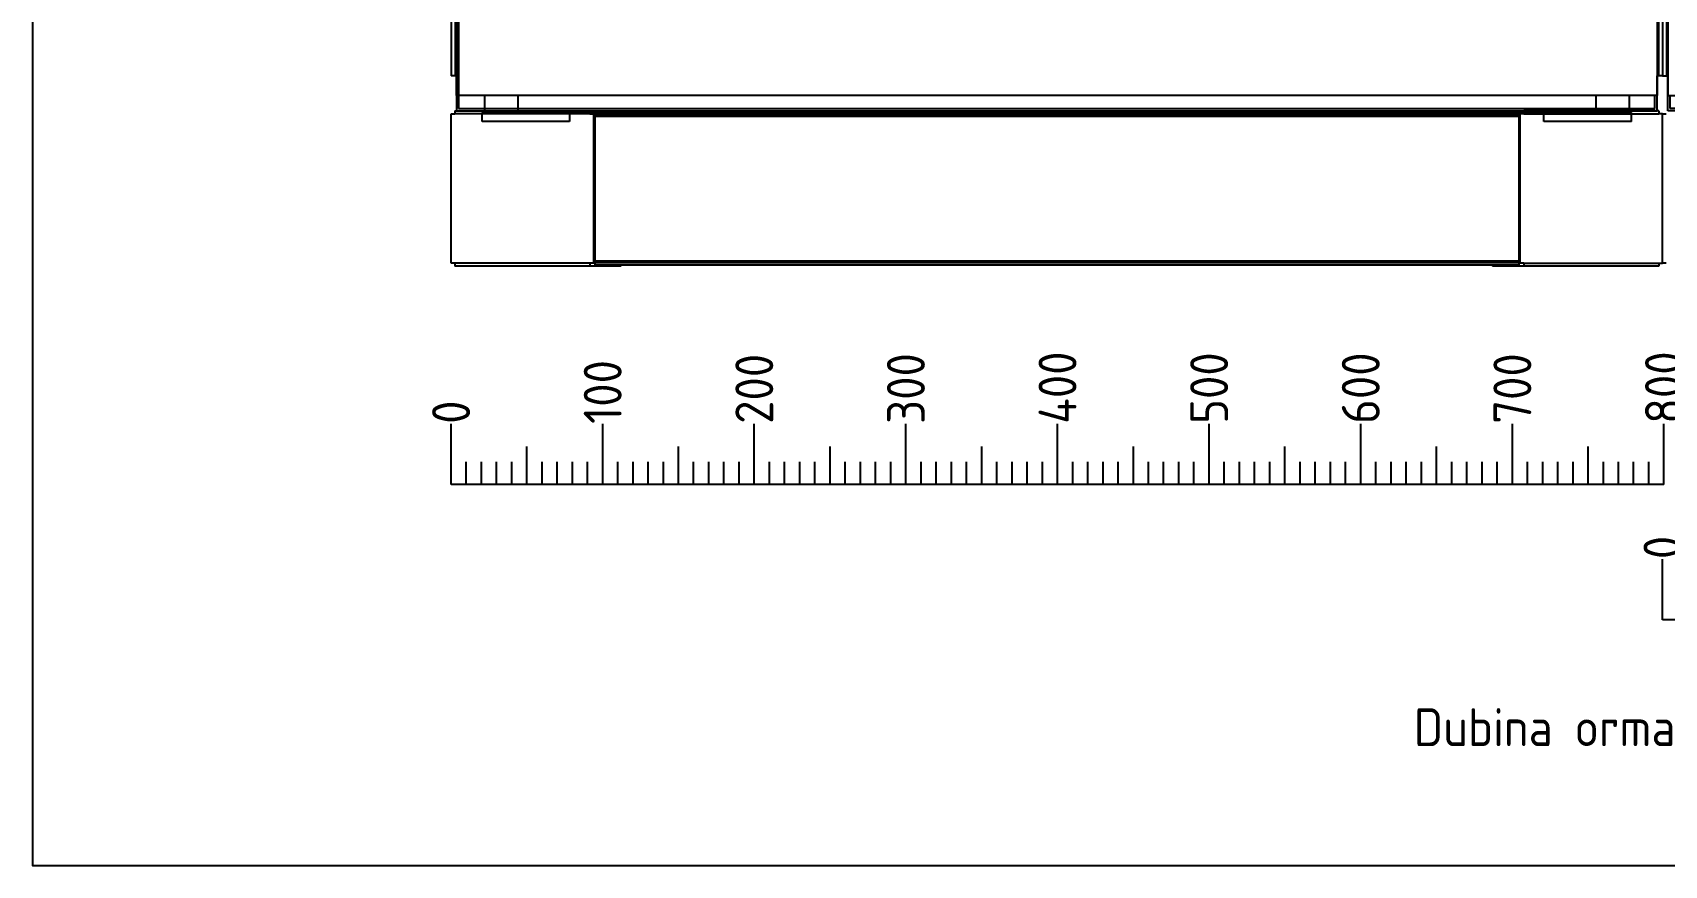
# Model space of a CAD drawing. Header units: millimetres. Extents: x 42151 to 59780, y 37376 to 44547.
# Drawn here: x 42151 to 43227, y 41507 to 42056 of the extents above; entities that cross this region are included whole.
import ezdxf
from ezdxf.enums import TextEntityAlignment as Align

# ---------------------------------------------------------------- set-up
doc = ezdxf.new("R2010")
doc.units = ezdxf.units.MM
doc.layers.add('! NO PLOT !', color=7, linetype='Continuous', true_color=0xff75dd, plot=False)
doc.layers.add('000-PI-ORMAR', color=2, linetype='Continuous')
doc.layers.add('AUT_TEXT', color=7, linetype='Continuous')
doc.styles.add('PI0', font='isocpeur.ttf', dxfattribs={"width": 0.9})

# ---------------------------------------------------------------- blocks, each defined once
blk = doc.blocks.new('8806000_2000x800x600')
at = {"layer": '000-PI-ORMAR'}
for p, q in [((-3819.3, 1904), (-3819.3, -80.5)), ((-3028.8, 1904), (-3028.8, -80.5)), ((-3027.3, -80.5), (-3027.3, 1904)), ((-3027.3, 1904), (-3027.3, -80.5)), ((-3822.8, 1883.5), (-3822.8, -67.5)), ((-3820.1, 1883.5), (-3820.1, -67.5)), ((-3026.5, 1883.5), (-3026.5, -67.5)), ((-3023.8, 1883.5), (-3023.8, -67.5)), ((-3822.8, -67.5), (-3819.3, -67.5)), ((-3819.3, -90.5), (-3819.3, -67.5)), ((-3027.3, -67.5), (-3023.8, -67.5)), ((-3819.3, -80.5), (-3027.3, -80.5)), ((-3817.8, -89), (-3817.8, -80.5)), ((-3800.8, -80.5), (-3800.8, -91.5)), ((-3778.8, -80.5), (-3778.8, -91.5)), ((-3067.8, -80.5), (-3067.8, -91.5)), ((-3045.8, -80.5), (-3045.8, -91.5)), ((-3028.8, -80.5), (-3028.8, -89)), ((-3027.3, -80.5), (-3027.3, -90.5)), ((-3800.8, -90.5), (-3819.3, -90.5)), ((-3800.8, -89), (-3817.8, -89)), ((-3802.3, -91.5), (-3800.8, -91.5)), ((-3802.3, -97.5), (-3802.3, -91.5)), ((-3045.8, -89), (-3800.8, -89)), ((-3045.8, -90.5), (-3800.8, -90.5)), ((-3800.8, -91.5), (-3796.6, -91.5)), ((-3796.6, -91.5), (-3774.5, -91.5)), ((-3072.2, -91.5), (-3774.5, -91.5)), ((-3744.6, -97.5), (-3744.6, -91.5)), ((-3102, -91.5), (-3102, -97.5)), ((-3072.2, -91.5), (-3050.1, -91.5)), ((-3050.1, -91.5), (-3045.8, -91.5)), ((-3028.8, -89), (-3045.8, -89)), ((-3027.3, -90.5), (-3045.8, -90.5)), ((-3045.8, -91.5), (-3044.4, -91.5)), ((-3044.4, -97.5), (-3044.4, -91.5)), ((-3802.3, -97.5), (-3744.6, -97.5)), ((-3102, -97.5), (-3044.4, -97.5))]:
    blk.add_line(p, q, dxfattribs=at)
blk = doc.blocks.new('A$C22301F41')
at = {"color": 7}
for p, q in [((0, 0), (0, 40)), ((100, 0), (100, 40)), ((200, 0), (200, 40)), ((200, 0), (200, 40)), ((200, 0), (200, 40)), ((200, 0), (200, 40)), ((200, 0), (200, 40)), ((200, 0), (200, 40)), ((200, 0), (200, 40)), ((200, 0), (200, 40)), ((300, 0), (300, 40)), ((400, 0), (400, 40)), ((400, 0), (400, 40)), ((400, 0), (400, 40)), ((400, 0), (400, 40)), ((400, 0), (400, 40)), ((400, 0), (400, 40)), ((400, 0), (400, 40)), ((500, 0), (500, 40)), ((600, 0), (600, 40)), ((600, 0), (600, 40)), ((600, 0), (600, 40)), ((600, 0), (600, 40)), ((600, 0), (600, 40)), ((600, 0), (600, 40)), ((700, 0), (700, 40)), ((800, 0), (800, 40)), ((800, 0), (800, 40)), ((800, 0), (800, 40)), ((800, 0), (800, 40)), ((800, 0), (800, 40)), ((800, 0), (800, 40)), ((50, 0), (50, 25)), ((150, 0), (150, 25)), ((250, 0), (250, 25)), ((350, 0), (350, 25)), ((450, 0), (450, 25)), ((550, 0), (550, 25)), ((650, 0), (650, 25)), ((750, 0), (750, 25)), ((10, 0), (10, 15)), ((20, 0), (20, 15)), ((30, 0), (30, 15)), ((40, 0), (40, 15)), ((60, 0), (60, 15)), ((70, 0), (70, 15)), ((80, 0), (80, 15)), ((90, 0), (90, 15)), ((110, 0), (110, 15)), ((120, 0), (120, 15)), ((130, 0), (130, 15)), ((140, 0), (140, 15)), ((160, 0), (160, 15)), ((170, 0), (170, 15)), ((180, 0), (180, 15)), ((190, 0), (190, 15)), ((210, 0), (210, 15)), ((220, 0), (220, 15)), ((230, 0), (230, 15)), ((240, 0), (240, 15)), ((260, 0), (260, 15)), ((270, 0), (270, 15)), ((280, 0), (280, 15)), ((290, 0), (290, 15)), ((310, 0), (310, 15)), ((320, 0), (320, 15)), ((330, 0), (330, 15)), ((340, 0), (340, 15)), ((360, 0), (360, 15)), ((370, 0), (370, 15)), ((380, 0), (380, 15)), ((390, 0), (390, 15)), ((410, 0), (410, 15)), ((420, 0), (420, 15)), ((430, 0), (430, 15)), ((440, 0), (440, 15)), ((460, 0), (460, 15)), ((470, 0), (470, 15)), ((480, 0), (480, 15)), ((490, 0), (490, 15)), ((510, 0), (510, 15)), ((520, 0), (520, 15)), ((530, 0), (530, 15)), ((540, 0), (540, 15)), ((560, 0), (560, 15)), ((570, 0), (570, 15)), ((580, 0), (580, 15)), ((590, 0), (590, 15)), ((610, 0), (610, 15)), ((620, 0), (620, 15)), ((630, 0), (630, 15)), ((640, 0), (640, 15)), ((660, 0), (660, 15)), ((670, 0), (670, 15)), ((680, 0), (680, 15)), ((690, 0), (690, 15)), ((710, 0), (710, 15)), ((720, 0), (720, 15)), ((730, 0), (730, 15)), ((740, 0), (740, 15)), ((760, 0), (760, 15)), ((770, 0), (770, 15)), ((780, 0), (780, 15)), ((790, 0), (790, 15)), ((800, 0), (0, 0))]:
    blk.add_line(p, q, dxfattribs=at)
at = {"color": 7, "style": 'PI0', "width": 0.9}
for s, p in [('400', (400, 40)), ('800', (800, 40)), ('100', (100, 40)), ('200', (200, 40)), ('300', (300, 40)), ('500', (500, 40)), ('600', (600, 40)), ('700', (700, 40)), ('0', (0, 40))]:
    blk.add_text(s, height=25, rotation=90, dxfattribs=at).set_placement(p, align=Align.MIDDLE_LEFT)

msp = doc.modelspace()

# ---------------------------------------------------------------- linework, layer by layer
at = {"layer": '! NO PLOT !', "ltscale": 0.25}
msp.add_lwpolyline([(42151.17, 44376.997), (42151.17, 41506.997), (44301.17, 41506.997), (44301.17, 42491.997), (46051.17, 42491.997), (46051.17, 44376.997), (42151.17, 44376.997)], dxfattribs=at)
at = {"layer": '000-PI-ORMAR'}
for p, q in [((42427.17, 41904.247), (42427.17, 42002.747)), ((42427.17, 42002.747), (42429.67, 42002.747)), ((42429.67, 42004.747), (42518.67, 42004.747)), ((42429.67, 42004.747), (42429.67, 42002.747)), ((42518.67, 42002.747), (42429.67, 42002.747)), ((42518.67, 42004.747), (42518.67, 42002.747)), ((42518.67, 42002.747), (42521.17, 42002.747)), ((42521.17, 42002.747), (42521.17, 41993.265)), ((42521.92, 42003.747), (42521.92, 41903.247)), ((42521.92, 42003.747), (43131.42, 42003.747)), ((42521.92, 42002.247), (43131.42, 42002.247)), ((42521.92, 42001.247), (43131.42, 42001.247)), ((43131.42, 42003.747), (43131.42, 41903.247)), ((43132.17, 42002.747), (43132.17, 41993.265)), ((43134.67, 42002.747), (43132.17, 42002.747)), ((43223.67, 42004.747), (43134.67, 42004.747)), ((43134.67, 42004.747), (43134.67, 42002.747)), ((43134.67, 42002.747), (43223.67, 42002.747)), ((43223.67, 42004.747), (43223.67, 42002.747)), ((43226.17, 42002.747), (43223.67, 42002.747)), ((43226.17, 41904.247), (43226.17, 42002.747)), ((43226.17, 41904.247), (43226.17, 42002.747)), ((43226.17, 42002.747), (43228.67, 42002.747)), ((42521.17, 41993.265), (42521.17, 41904.247)), ((43132.17, 41993.265), (43132.17, 41904.247)), ((42521.17, 41913.728), (42521.17, 41904.247)), ((43132.17, 41913.728), (43132.17, 41904.247)), ((42429.67, 41904.247), (42427.17, 41904.247)), ((42518.67, 41904.247), (42429.67, 41904.247)), ((42429.67, 41903.997), (42429.67, 41903.997)), ((42429.67, 41903.997), (42429.67, 41902.247)), ((42539.17, 41902.247), (42429.67, 41902.247)), ((42521.92, 41904.247), (42518.67, 41904.247)), ((42518.67, 41904.247), (42518.67, 41904.247)), ((42518.67, 41904.247), (42518.67, 41902.247)), ((42521.92, 41905.747), (43131.42, 41905.747)), ((42521.92, 41904.747), (43131.42, 41904.747)), ((42521.92, 41903.247), (43131.42, 41903.247)), ((42522.67, 41903.247), (42522.67, 41902.247)), ((42539.17, 41903.247), (42539.17, 41902.247)), ((43114.17, 41903.247), (43114.17, 41902.247)), ((43223.67, 41902.247), (43114.17, 41902.247)), ((43130.67, 41903.247), (43130.67, 41902.247)), ((43134.67, 41904.247), (43131.42, 41904.247)), ((43134.67, 41904.247), (43223.67, 41904.247)), ((43134.67, 41904.247), (43134.67, 41904.247)), ((43134.67, 41904.247), (43134.67, 41902.247)), ((43223.67, 41904.247), (43226.17, 41904.247)), ((43223.67, 41903.997), (43223.67, 41903.997)), ((43223.67, 41903.997), (43223.67, 41902.247)), ((43228.67, 41904.247), (43226.17, 41904.247))]:
    msp.add_line(p, q, dxfattribs=at)

# ---------------------------------------------------------------- block references
at = {"xscale": -1}
msp.add_blockref('8806000_2000x800x600', (39403.342, 42095.247), dxfattribs=at)
msp.add_blockref('8806000_2000x800x600', (47048.998, 42095.247))
at = {"ltscale": 0.01}
for p in [(42427.17, 41758.247), (43226.17, 41668.989)]:
    msp.add_blockref('A$C22301F41', p, dxfattribs=at)

# ---------------------------------------------------------------- texts
at = {"layer": 'AUT_TEXT', "style": 'PI0', "width": 0.9}
msp.add_text('Dubina ormara: 800 mm', height=25, dxfattribs=at).set_placement((43226.17, 41598.177), align=Align.MIDDLE)

doc.saveas('drawing.dxf')
